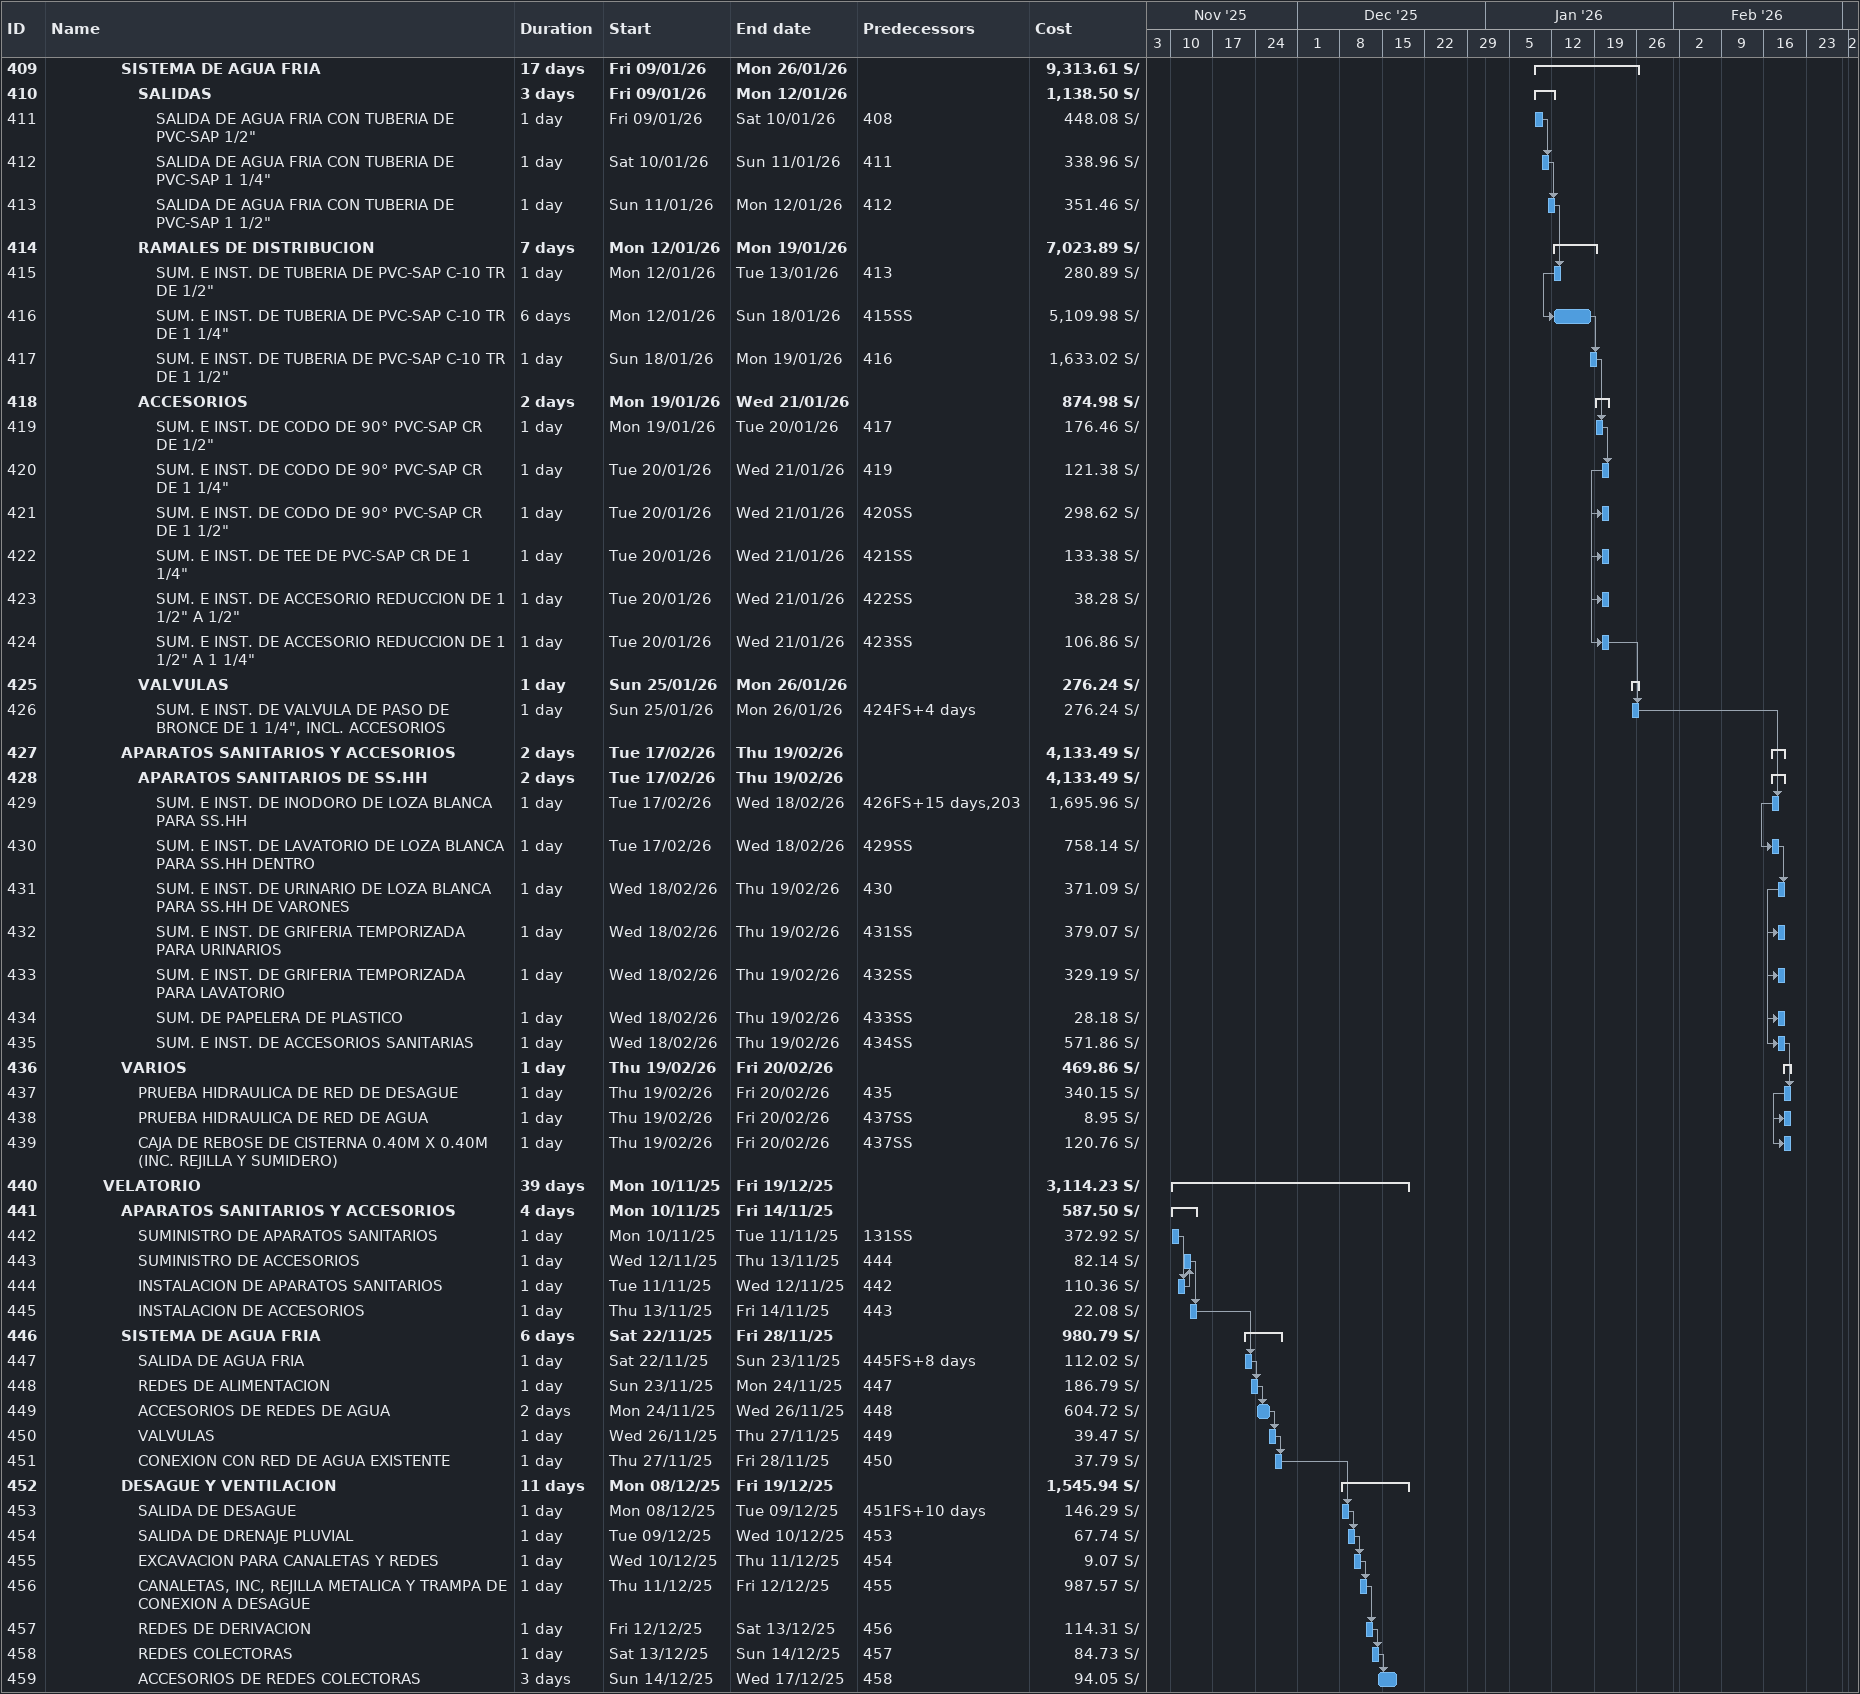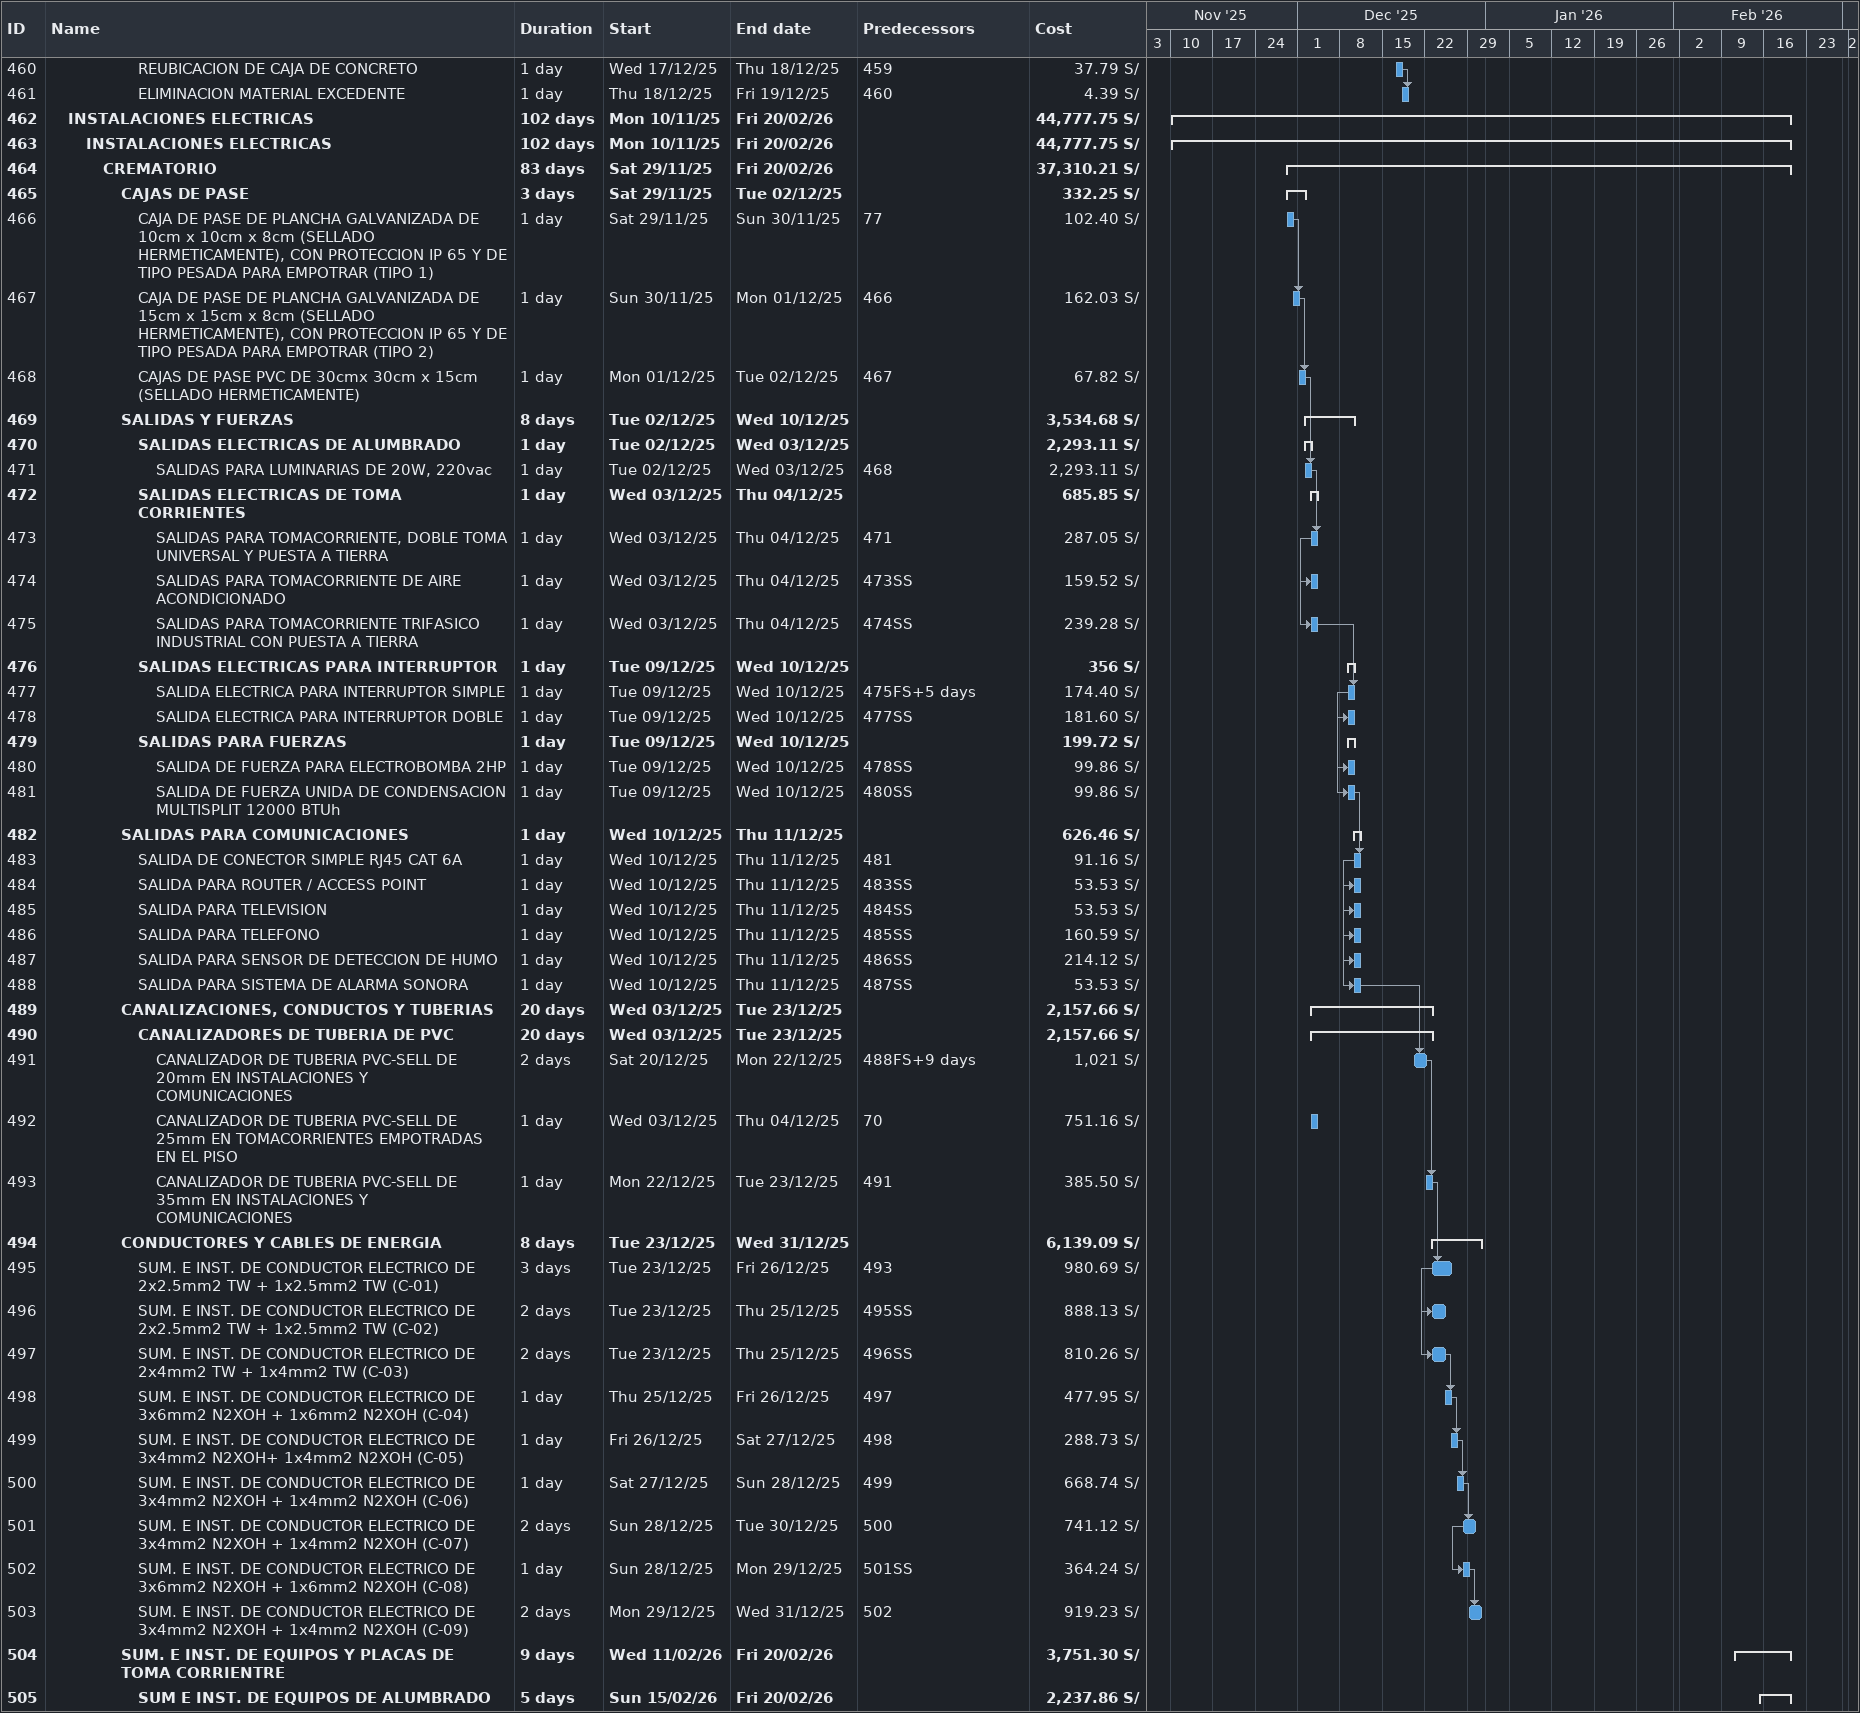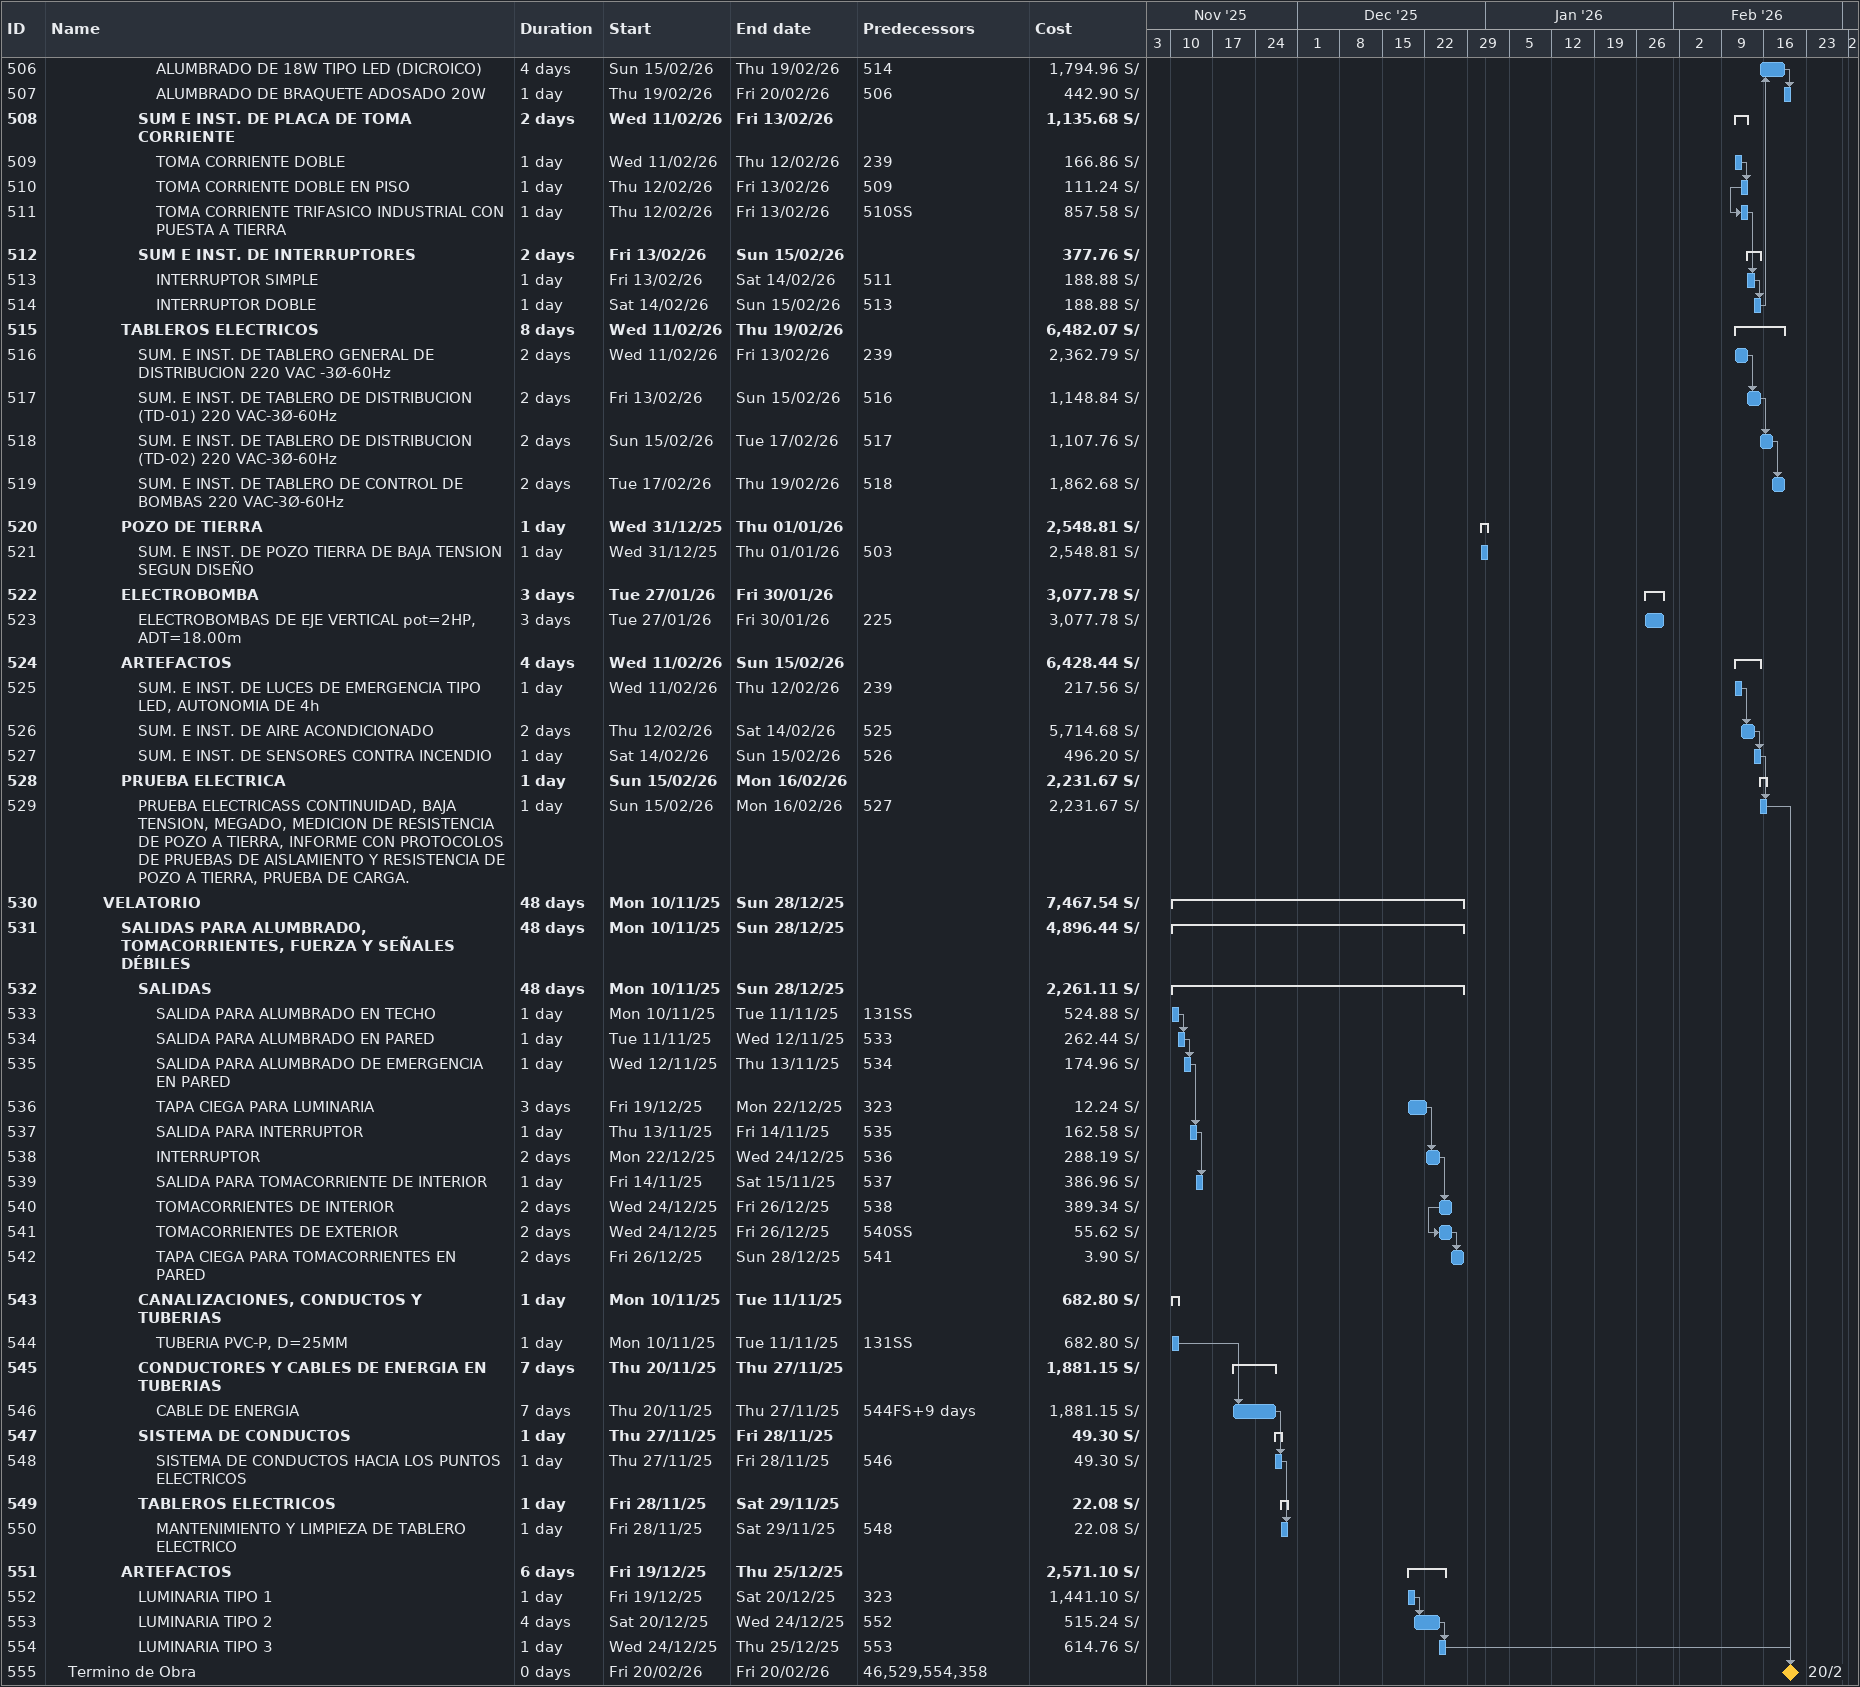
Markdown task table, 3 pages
| ID | Level | Task | Duration | Start | Finish | Predecessors | Cost (S/) |
|---|---|---|---|---|---|---|---|
| 409 | 5 | **SISTEMA DE AGUA FRIA** | 17d | 2026-01-09 | 2026-01-26 |  | 9313.61 |
| 410 | 6 | **SALIDAS** | 3d | 2026-01-09 | 2026-01-12 |  | 1138.50 |
| 411 | 7 | SALIDA DE AGUA FRIA CON TUBERIA DE PVC-SAP 1/2" | 1d | 2026-01-09 | 2026-01-10 | 408 | 448.08 |
| 412 | 7 | SALIDA DE AGUA FRIA CON TUBERIA DE PVC-SAP 1 1/4" | 1d | 2026-01-10 | 2026-01-11 | 411 | 338.96 |
| 413 | 7 | SALIDA DE AGUA FRIA CON TUBERIA DE PVC-SAP 1 1/2" | 1d | 2026-01-11 | 2026-01-12 | 412 | 351.46 |
| 414 | 6 | **RAMALES DE DISTRIBUCION** | 7d | 2026-01-12 | 2026-01-19 |  | 7023.89 |
| 415 | 7 | SUM. E INST. DE TUBERIA DE PVC-SAP C-10 TR DE 1/2" | 1d | 2026-01-12 | 2026-01-13 | 413 | 280.89 |
| 416 | 7 | SUM. E INST. DE TUBERIA DE PVC-SAP C-10 TR DE 1 1/4" | 6d | 2026-01-12 | 2026-01-18 | 415SS | 5109.98 |
| 417 | 7 | SUM. E INST. DE TUBERIA DE PVC-SAP C-10 TR DE 1 1/2" | 1d | 2026-01-18 | 2026-01-19 | 416 | 1633.02 |
| 418 | 6 | **ACCESORIOS** | 2d | 2026-01-19 | 2026-01-21 |  | 874.98 |
| 419 | 7 | SUM. E INST. DE CODO DE 90° PVC-SAP CR DE 1/2" | 1d | 2026-01-19 | 2026-01-20 | 417 | 176.46 |
| 420 | 7 | SUM. E INST. DE CODO DE 90° PVC-SAP CR DE 1 1/4" | 1d | 2026-01-20 | 2026-01-21 | 419 | 121.38 |
| 421 | 7 | SUM. E INST. DE CODO DE 90° PVC-SAP CR DE 1 1/2" | 1d | 2026-01-20 | 2026-01-21 | 420SS | 298.62 |
| 422 | 7 | SUM. E INST. DE TEE DE PVC-SAP CR DE 1 1/4" | 1d | 2026-01-20 | 2026-01-21 | 421SS | 133.38 |
| 423 | 7 | SUM. E INST. DE ACCESORIO REDUCCION DE 1 1/2" A 1/2" | 1d | 2026-01-20 | 2026-01-21 | 422SS | 38.28 |
| 424 | 7 | SUM. E INST. DE ACCESORIO REDUCCION DE 1 1/2" A 1 1/4" | 1d | 2026-01-20 | 2026-01-21 | 423SS | 106.86 |
| 425 | 6 | **VALVULAS** | 1d | 2026-01-25 | 2026-01-26 |  | 276.24 |
| 426 | 7 | SUM. E INST. DE VALVULA DE PASO DE BRONCE DE 1 1/4", INCL. ACCESORIOS | 1d | 2026-01-25 | 2026-01-26 | 424FS+4d | 276.24 |
| 427 | 5 | **APARATOS SANITARIOS Y ACCESORIOS** | 2d | 2026-02-17 | 2026-02-19 |  | 4133.49 |
| 428 | 6 | **APARATOS SANITARIOS DE SS.HH** | 2d | 2026-02-17 | 2026-02-19 |  | 4133.49 |
| 429 | 7 | SUM. E INST. DE INODORO DE LOZA BLANCA PARA SS.HH | 1d | 2026-02-17 | 2026-02-18 | 426FS+15d, 203 | 1695.96 |
| 430 | 7 | SUM. E INST. DE LAVATORIO DE LOZA BLANCA PARA SS.HH DENTRO | 1d | 2026-02-17 | 2026-02-18 | 429SS | 758.14 |
| 431 | 7 | SUM. E INST. DE URINARIO DE LOZA BLANCA PARA SS.HH DE VARONES | 1d | 2026-02-18 | 2026-02-19 | 430 | 371.09 |
| 432 | 7 | SUM. E INST. DE GRIFERIA TEMPORIZADA PARA URINARIOS | 1d | 2026-02-18 | 2026-02-19 | 431SS | 379.07 |
| 433 | 7 | SUM. E INST. DE GRIFERIA TEMPORIZADA PARA LAVATORIO | 1d | 2026-02-18 | 2026-02-19 | 432SS | 329.19 |
| 434 | 7 | SUM. DE PAPELERA DE PLASTICO | 1d | 2026-02-18 | 2026-02-19 | 433SS | 28.18 |
| 435 | 7 | SUM. E INST. DE ACCESORIOS SANITARIAS | 1d | 2026-02-18 | 2026-02-19 | 434SS | 571.86 |
| 436 | 5 | **VARIOS** | 1d | 2026-02-19 | 2026-02-20 |  | 469.86 |
| 437 | 6 | PRUEBA HIDRAULICA DE RED DE DESAGUE | 1d | 2026-02-19 | 2026-02-20 | 435 | 340.15 |
| 438 | 6 | PRUEBA HIDRAULICA DE RED DE AGUA | 1d | 2026-02-19 | 2026-02-20 | 437SS | 8.95 |
| 439 | 6 | CAJA DE REBOSE DE CISTERNA 0.40M X 0.40M (INC. REJILLA Y SUMIDERO) | 1d | 2026-02-19 | 2026-02-20 | 437SS | 120.76 |
| 440 | 4 | **VELATORIO** | 39d | 2025-11-10 | 2025-12-19 |  | 3114.23 |
| 441 | 5 | **APARATOS SANITARIOS Y ACCESORIOS** | 4d | 2025-11-10 | 2025-11-14 |  | 587.50 |
| 442 | 6 | SUMINISTRO DE APARATOS SANITARIOS | 1d | 2025-11-10 | 2025-11-11 | 131SS | 372.92 |
| 443 | 6 | SUMINISTRO DE ACCESORIOS | 1d | 2025-11-12 | 2025-11-13 | 444 | 82.14 |
| 444 | 6 | INSTALACION DE APARATOS SANITARIOS | 1d | 2025-11-11 | 2025-11-12 | 442 | 110.36 |
| 445 | 6 | INSTALACION DE ACCESORIOS | 1d | 2025-11-13 | 2025-11-14 | 443 | 22.08 |
| 446 | 5 | **SISTEMA DE AGUA FRIA** | 6d | 2025-11-22 | 2025-11-28 |  | 980.79 |
| 447 | 6 | SALIDA DE AGUA FRIA | 1d | 2025-11-22 | 2025-11-23 | 445FS+8d | 112.02 |
| 448 | 6 | REDES DE ALIMENTACION | 1d | 2025-11-23 | 2025-11-24 | 447 | 186.79 |
| 449 | 6 | ACCESORIOS DE REDES DE AGUA | 2d | 2025-11-24 | 2025-11-26 | 448 | 604.72 |
| 450 | 6 | VALVULAS | 1d | 2025-11-26 | 2025-11-27 | 449 | 39.47 |
| 451 | 6 | CONEXION CON RED DE AGUA EXISTENTE | 1d | 2025-11-27 | 2025-11-28 | 450 | 37.79 |
| 452 | 5 | **DESAGUE Y VENTILACION** | 11d | 2025-12-08 | 2025-12-19 |  | 1545.94 |
| 453 | 6 | SALIDA DE DESAGUE | 1d | 2025-12-08 | 2025-12-09 | 451FS+10d | 146.29 |
| 454 | 6 | SALIDA DE DRENAJE PLUVIAL | 1d | 2025-12-09 | 2025-12-10 | 453 | 67.74 |
| 455 | 6 | EXCAVACION PARA CANALETAS Y REDES | 1d | 2025-12-10 | 2025-12-11 | 454 | 9.07 |
| 456 | 6 | CANALETAS, INC, REJILLA METALICA Y TRAMPA DE CONEXION A DESAGUE | 1d | 2025-12-11 | 2025-12-12 | 455 | 987.57 |
| 457 | 6 | REDES DE DERIVACION | 1d | 2025-12-12 | 2025-12-13 | 456 | 114.31 |
| 458 | 6 | REDES COLECTORAS | 1d | 2025-12-13 | 2025-12-14 | 457 | 84.73 |
| 459 | 6 | ACCESORIOS DE REDES COLECTORAS | 3d | 2025-12-14 | 2025-12-17 | 458 | 94.05 |
| 460 | 6 | REUBICACION DE CAJA DE CONCRETO | 1d | 2025-12-17 | 2025-12-18 | 459 | 37.79 |
| 461 | 6 | ELIMINACION MATERIAL EXCEDENTE | 1d | 2025-12-18 | 2025-12-19 | 460 | 4.39 |
| 462 | 2 | **INSTALACIONES ELECTRICAS** | 102d | 2025-11-10 | 2026-02-20 |  | 44777.75 |
| 463 | 3 | **INSTALACIONES ELECTRICAS** | 102d | 2025-11-10 | 2026-02-20 |  | 44777.75 |
| 464 | 4 | **CREMATORIO** | 83d | 2025-11-29 | 2026-02-20 |  | 37310.21 |
| 465 | 5 | **CAJAS DE PASE** | 3d | 2025-11-29 | 2025-12-02 |  | 332.25 |
| 466 | 6 | CAJA DE PASE DE PLANCHA GALVANIZADA DE 10cm x 10cm x 8cm (SELLADO HERMETICAMENTE), CON PROTECCION IP 65 Y DE TIPO PESADA PARA EMPOTRAR (TIPO 1) | 1d | 2025-11-29 | 2025-11-30 | 77 | 102.40 |
| 467 | 6 | CAJA DE PASE DE PLANCHA GALVANIZADA DE 15cm x 15cm x 8cm (SELLADO HERMETICAMENTE), CON PROTECCION IP 65 Y DE TIPO PESADA PARA EMPOTRAR (TIPO 2) | 1d | 2025-11-30 | 2025-12-01 | 466 | 162.03 |
| 468 | 6 | CAJAS DE PASE PVC DE 30cmx 30cm x 15cm (SELLADO HERMETICAMENTE) | 1d | 2025-12-01 | 2025-12-02 | 467 | 67.82 |
| 469 | 5 | **SALIDAS Y FUERZAS** | 8d | 2025-12-02 | 2025-12-10 |  | 3534.68 |
| 470 | 6 | **SALIDAS ELECTRICAS DE ALUMBRADO** | 1d | 2025-12-02 | 2025-12-03 |  | 2293.11 |
| 471 | 7 | SALIDAS PARA LUMINARIAS DE 20W, 220vac | 1d | 2025-12-02 | 2025-12-03 | 468 | 2293.11 |
| 472 | 6 | **SALIDAS ELECTRICAS DE TOMA CORRIENTES** | 1d | 2025-12-03 | 2025-12-04 |  | 685.85 |
| 473 | 7 | SALIDAS PARA TOMACORRIENTE, DOBLE TOMA UNIVERSAL Y PUESTA A TIERRA | 1d | 2025-12-03 | 2025-12-04 | 471 | 287.05 |
| 474 | 7 | SALIDAS PARA TOMACORRIENTE DE AIRE ACONDICIONADO | 1d | 2025-12-03 | 2025-12-04 | 473SS | 159.52 |
| 475 | 7 | SALIDAS PARA TOMACORRIENTE TRIFASICO INDUSTRIAL CON PUESTA A TIERRA | 1d | 2025-12-03 | 2025-12-04 | 474SS | 239.28 |
| 476 | 6 | **SALIDAS ELECTRICAS PARA INTERRUPTOR** | 1d | 2025-12-09 | 2025-12-10 |  | 356 |
| 477 | 7 | SALIDA ELECTRICA PARA INTERRUPTOR SIMPLE | 1d | 2025-12-09 | 2025-12-10 | 475FS+5d | 174.40 |
| 478 | 7 | SALIDA ELECTRICA PARA INTERRUPTOR DOBLE | 1d | 2025-12-09 | 2025-12-10 | 477SS | 181.60 |
| 479 | 6 | **SALIDAS PARA FUERZAS** | 1d | 2025-12-09 | 2025-12-10 |  | 199.72 |
| 480 | 7 | SALIDA DE FUERZA PARA ELECTROBOMBA 2HP | 1d | 2025-12-09 | 2025-12-10 | 478SS | 99.86 |
| 481 | 7 | SALIDA DE FUERZA UNIDA DE CONDENSACION MULTISPLIT 12000 BTUh | 1d | 2025-12-09 | 2025-12-10 | 480SS | 99.86 |
| 482 | 5 | **SALIDAS PARA COMUNICACIONES** | 1d | 2025-12-10 | 2025-12-11 |  | 626.46 |
| 483 | 6 | SALIDA DE CONECTOR SIMPLE RJ45 CAT 6A | 1d | 2025-12-10 | 2025-12-11 | 481 | 91.16 |
| 484 | 6 | SALIDA PARA ROUTER / ACCESS POINT | 1d | 2025-12-10 | 2025-12-11 | 483SS | 53.53 |
| 485 | 6 | SALIDA PARA TELEVISION | 1d | 2025-12-10 | 2025-12-11 | 484SS | 53.53 |
| 486 | 6 | SALIDA PARA TELEFONO | 1d | 2025-12-10 | 2025-12-11 | 485SS | 160.59 |
| 487 | 6 | SALIDA PARA SENSOR DE DETECCION DE HUMO | 1d | 2025-12-10 | 2025-12-11 | 486SS | 214.12 |
| 488 | 6 | SALIDA PARA SISTEMA DE ALARMA SONORA | 1d | 2025-12-10 | 2025-12-11 | 487SS | 53.53 |
| 489 | 5 | **CANALIZACIONES, CONDUCTOS Y TUBERIAS** | 20d | 2025-12-03 | 2025-12-23 |  | 2157.66 |
| 490 | 6 | **CANALIZADORES DE TUBERIA DE PVC** | 20d | 2025-12-03 | 2025-12-23 |  | 2157.66 |
| 491 | 7 | CANALIZADOR DE TUBERIA PVC-SELL DE 20mm EN INSTALACIONES Y COMUNICACIONES | 2d | 2025-12-20 | 2025-12-22 | 488FS+9d | 1021 |
| 492 | 7 | CANALIZADOR DE TUBERIA PVC-SELL DE 25mm EN TOMACORRIENTES EMPOTRADAS EN EL PISO | 1d | 2025-12-03 | 2025-12-04 | 70 | 751.16 |
| 493 | 7 | CANALIZADOR DE TUBERIA PVC-SELL DE 35mm EN INSTALACIONES Y COMUNICACIONES | 1d | 2025-12-22 | 2025-12-23 | 491 | 385.50 |
| 494 | 5 | **CONDUCTORES Y CABLES DE ENERGIA** | 8d | 2025-12-23 | 2025-12-31 |  | 6139.09 |
| 495 | 6 | SUM. E INST. DE CONDUCTOR ELECTRICO DE 2x2.5mm2 TW + 1x2.5mm2 TW (C-01) | 3d | 2025-12-23 | 2025-12-26 | 493 | 980.69 |
| 496 | 6 | SUM. E INST. DE CONDUCTOR ELECTRICO DE 2x2.5mm2 TW + 1x2.5mm2 TW (C-02) | 2d | 2025-12-23 | 2025-12-25 | 495SS | 888.13 |
| 497 | 6 | SUM. E INST. DE CONDUCTOR ELECTRICO DE 2x4mm2 TW + 1x4mm2 TW (C-03) | 2d | 2025-12-23 | 2025-12-25 | 496SS | 810.26 |
| 498 | 6 | SUM. E INST. DE CONDUCTOR ELECTRICO DE 3x6mm2 N2XOH + 1x6mm2 N2XOH (C-04) | 1d | 2025-12-25 | 2025-12-26 | 497 | 477.95 |
| 499 | 6 | SUM. E INST. DE CONDUCTOR ELECTRICO DE 3x4mm2 N2XOH+ 1x4mm2 N2XOH (C-05) | 1d | 2025-12-26 | 2025-12-27 | 498 | 288.73 |
| 500 | 6 | SUM. E INST. DE CONDUCTOR ELECTRICO DE 3x4mm2 N2XOH + 1x4mm2 N2XOH (C-06) | 1d | 2025-12-27 | 2025-12-28 | 499 | 668.74 |
| 501 | 6 | SUM. E INST. DE CONDUCTOR ELECTRICO DE 3x4mm2 N2XOH + 1x4mm2 N2XOH (C-07) | 2d | 2025-12-28 | 2025-12-30 | 500 | 741.12 |
| 502 | 6 | SUM. E INST. DE CONDUCTOR ELECTRICO DE 3x6mm2 N2XOH + 1x6mm2 N2XOH (C-08) | 1d | 2025-12-28 | 2025-12-29 | 501SS | 364.24 |
| 503 | 6 | SUM. E INST. DE CONDUCTOR ELECTRICO DE 3x4mm2 N2XOH + 1x4mm2 N2XOH (C-09) | 2d | 2025-12-29 | 2025-12-31 | 502 | 919.23 |
| 504 | 5 | **SUM. E INST. DE EQUIPOS Y PLACAS DE TOMA CORRIENTRE** | 9d | 2026-02-11 | 2026-02-20 |  | 3751.30 |
| 505 | 6 | **SUM E INST. DE EQUIPOS DE ALUMBRADO** | 5d | 2026-02-15 | 2026-02-20 |  | 2237.86 |
| 506 | 7 | ALUMBRADO DE 18W TIPO LED (DICROICO) | 4d | 2026-02-15 | 2026-02-19 | 514 | 1794.96 |
| 507 | 7 | ALUMBRADO DE BRAQUETE ADOSADO 20W | 1d | 2026-02-19 | 2026-02-20 | 506 | 442.90 |
| 508 | 6 | **SUM E INST. DE PLACA DE TOMA CORRIENTE** | 2d | 2026-02-11 | 2026-02-13 |  | 1135.68 |
| 509 | 7 | TOMA CORRIENTE DOBLE | 1d | 2026-02-11 | 2026-02-12 | 239 | 166.86 |
| 510 | 7 | TOMA CORRIENTE DOBLE EN PISO | 1d | 2026-02-12 | 2026-02-13 | 509 | 111.24 |
| 511 | 7 | TOMA CORRIENTE TRIFASICO INDUSTRIAL CON PUESTA A TIERRA | 1d | 2026-02-12 | 2026-02-13 | 510SS | 857.58 |
| 512 | 6 | **SUM E INST. DE INTERRUPTORES** | 2d | 2026-02-13 | 2026-02-15 |  | 377.76 |
| 513 | 7 | INTERRUPTOR SIMPLE | 1d | 2026-02-13 | 2026-02-14 | 511 | 188.88 |
| 514 | 7 | INTERRUPTOR DOBLE | 1d | 2026-02-14 | 2026-02-15 | 513 | 188.88 |
| 515 | 5 | **TABLEROS ELECTRICOS** | 8d | 2026-02-11 | 2026-02-19 |  | 6482.07 |
| 516 | 6 | SUM. E INST. DE TABLERO GENERAL DE DISTRIBUCION 220 VAC -3Ø-60Hz | 2d | 2026-02-11 | 2026-02-13 | 239 | 2362.79 |
| 517 | 6 | SUM. E INST. DE TABLERO DE DISTRIBUCION (TD-01) 220 VAC-3Ø-60Hz | 2d | 2026-02-13 | 2026-02-15 | 516 | 1148.84 |
| 518 | 6 | SUM. E INST. DE TABLERO DE DISTRIBUCION (TD-02) 220 VAC-3Ø-60Hz | 2d | 2026-02-15 | 2026-02-17 | 517 | 1107.76 |
| 519 | 6 | SUM. E INST. DE TABLERO DE CONTROL DE BOMBAS 220 VAC-3Ø-60Hz | 2d | 2026-02-17 | 2026-02-19 | 518 | 1862.68 |
| 520 | 5 | **POZO DE TIERRA** | 1d | 2025-12-31 | 2026-01-01 |  | 2548.81 |
| 521 | 6 | SUM. E INST. DE POZO TIERRA DE BAJA TENSION SEGUN DISEÑO | 1d | 2025-12-31 | 2026-01-01 | 503 | 2548.81 |
| 522 | 5 | **ELECTROBOMBA** | 3d | 2026-01-27 | 2026-01-30 |  | 3077.78 |
| 523 | 6 | ELECTROBOMBAS DE EJE VERTICAL pot=2HP, ADT=18.00m | 3d | 2026-01-27 | 2026-01-30 | 225 | 3077.78 |
| 524 | 5 | **ARTEFACTOS** | 4d | 2026-02-11 | 2026-02-15 |  | 6428.44 |
| 525 | 6 | SUM. E INST. DE LUCES DE EMERGENCIA TIPO LED, AUTONOMIA DE 4h | 1d | 2026-02-11 | 2026-02-12 | 239 | 217.56 |
| 526 | 6 | SUM. E INST. DE AIRE ACONDICIONADO | 2d | 2026-02-12 | 2026-02-14 | 525 | 5714.68 |
| 527 | 6 | SUM. E INST. DE SENSORES CONTRA INCENDIO | 1d | 2026-02-14 | 2026-02-15 | 526 | 496.20 |
| 528 | 5 | **PRUEBA ELECTRICA** | 1d | 2026-02-15 | 2026-02-16 |  | 2231.67 |
| 529 | 6 | PRUEBA ELECTRICASS CONTINUIDAD, BAJA TENSION, MEGADO, MEDICION DE RESISTENCIA DE POZO A TIERRA, INFORME CON PROTOCOLOS DE PRUEBAS DE AISLAMIENTO Y RESISTENCIA DE POZO A TIERRA, PRUEBA DE CARGA. | 1d | 2026-02-15 | 2026-02-16 | 527 | 2231.67 |
| 530 | 4 | **VELATORIO** | 48d | 2025-11-10 | 2025-12-28 |  | 7467.54 |
| 531 | 5 | **SALIDAS PARA ALUMBRADO, TOMACORRIENTES, FUERZA Y SEÑALES DÉBILES** | 48d | 2025-11-10 | 2025-12-28 |  | 4896.44 |
| 532 | 6 | **SALIDAS** | 48d | 2025-11-10 | 2025-12-28 |  | 2261.11 |
| 533 | 7 | SALIDA PARA ALUMBRADO EN TECHO | 1d | 2025-11-10 | 2025-11-11 | 131SS | 524.88 |
| 534 | 7 | SALIDA PARA ALUMBRADO EN PARED | 1d | 2025-11-11 | 2025-11-12 | 533 | 262.44 |
| 535 | 7 | SALIDA PARA ALUMBRADO DE EMERGENCIA EN PARED | 1d | 2025-11-12 | 2025-11-13 | 534 | 174.96 |
| 536 | 7 | TAPA CIEGA PARA LUMINARIA | 3d | 2025-12-19 | 2025-12-22 | 323 | 12.24 |
| 537 | 7 | SALIDA PARA INTERRUPTOR | 1d | 2025-11-13 | 2025-11-14 | 535 | 162.58 |
| 538 | 7 | INTERRUPTOR | 2d | 2025-12-22 | 2025-12-24 | 536 | 288.19 |
| 539 | 7 | SALIDA PARA TOMACORRIENTE DE INTERIOR | 1d | 2025-11-14 | 2025-11-15 | 537 | 386.96 |
| 540 | 7 | TOMACORRIENTES DE INTERIOR | 2d | 2025-12-24 | 2025-12-26 | 538 | 389.34 |
| 541 | 7 | TOMACORRIENTES DE EXTERIOR | 2d | 2025-12-24 | 2025-12-26 | 540SS | 55.62 |
| 542 | 7 | TAPA CIEGA PARA TOMACORRIENTES EN PARED | 2d | 2025-12-26 | 2025-12-28 | 541 | 3.90 |
| 543 | 6 | **CANALIZACIONES, CONDUCTOS Y TUBERIAS** | 1d | 2025-11-10 | 2025-11-11 |  | 682.80 |
| 544 | 7 | TUBERIA PVC-P, D=25MM | 1d | 2025-11-10 | 2025-11-11 | 131SS | 682.80 |
| 545 | 6 | **CONDUCTORES Y CABLES DE ENERGIA EN TUBERIAS** | 7d | 2025-11-20 | 2025-11-27 |  | 1881.15 |
| 546 | 7 | CABLE DE ENERGIA | 7d | 2025-11-20 | 2025-11-27 | 544FS+9d | 1881.15 |
| 547 | 6 | **SISTEMA DE CONDUCTOS** | 1d | 2025-11-27 | 2025-11-28 |  | 49.30 |
| 548 | 7 | SISTEMA DE CONDUCTOS HACIA LOS PUNTOS ELECTRICOS | 1d | 2025-11-27 | 2025-11-28 | 546 | 49.30 |
| 549 | 6 | **TABLEROS ELECTRICOS** | 1d | 2025-11-28 | 2025-11-29 |  | 22.08 |
| 550 | 7 | MANTENIMIENTO Y LIMPIEZA DE TABLERO ELECTRICO | 1d | 2025-11-28 | 2025-11-29 | 548 | 22.08 |
| 551 | 5 | **ARTEFACTOS** | 6d | 2025-12-19 | 2025-12-25 |  | 2571.10 |
| 552 | 6 | LUMINARIA TIPO 1 | 1d | 2025-12-19 | 2025-12-20 | 323 | 1441.10 |
| 553 | 6 | LUMINARIA TIPO 2 | 4d | 2025-12-20 | 2025-12-24 | 552 | 515.24 |
| 554 | 6 | LUMINARIA TIPO 3 | 1d | 2025-12-24 | 2025-12-25 | 553 | 614.76 |
| 555 | 2 | Termino de Obra | 0d | 2026-02-20 | 2026-02-20 | 46, 529, 554, 358 |  |
